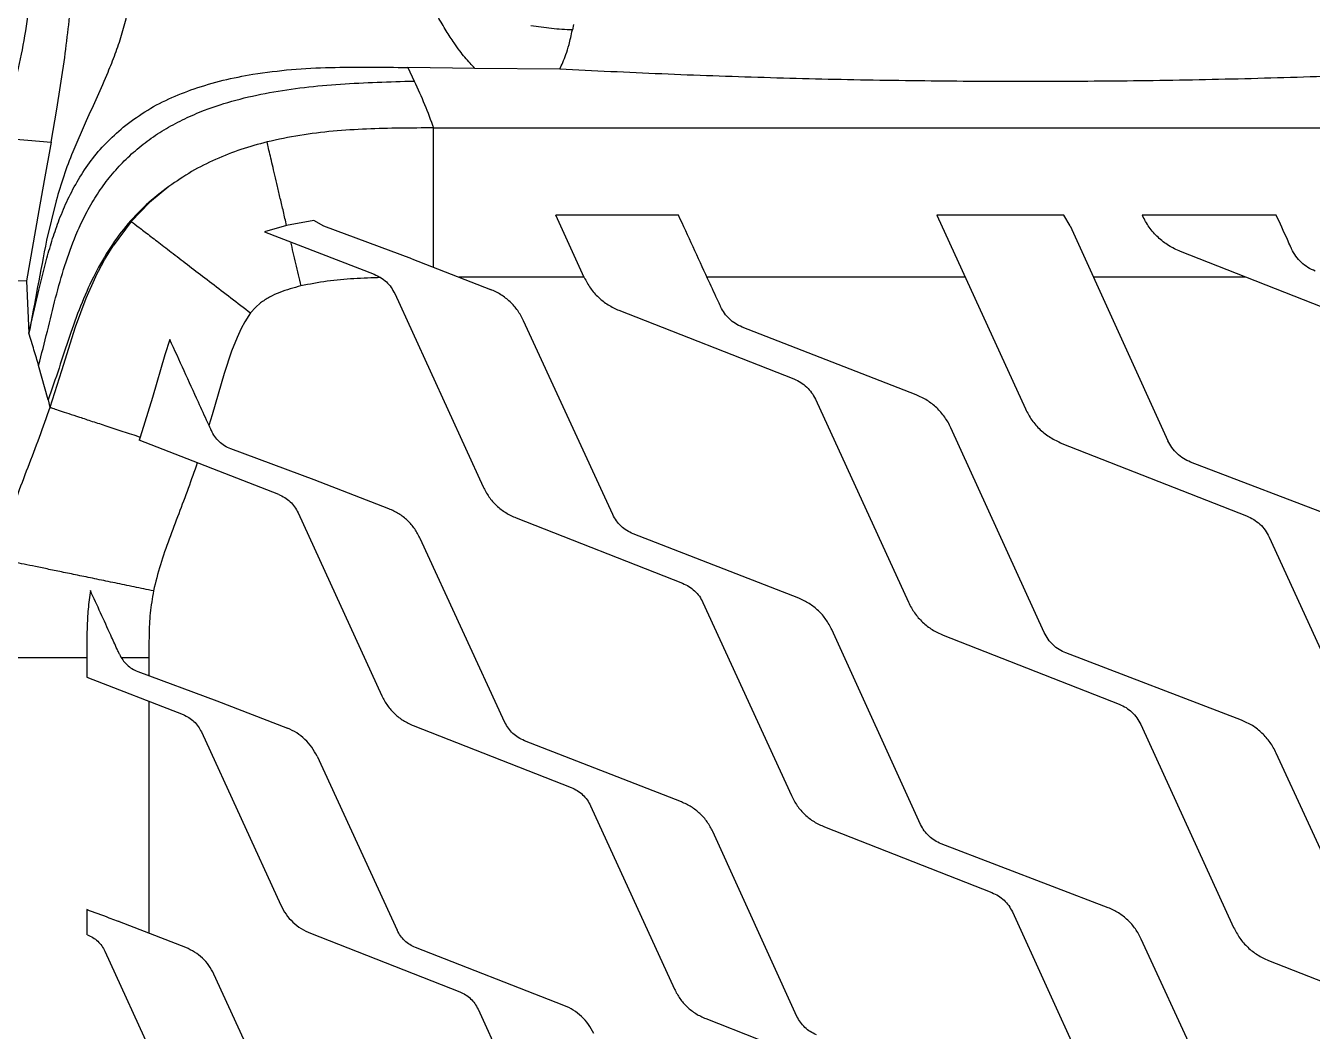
# Model space of a CAD drawing. Extents: x 1076 to 1148, y 508 to 635.
# Drawn here: x 1083.63 to 1099.85, y 548.12 to 560.8 of the extents above; entities that cross this region are included whole.
import ezdxf

# ---------------------------------------------------------------- set-up
doc = ezdxf.new("R2010")
doc.units = 0
doc.header["$MEASUREMENT"] = 0
doc.layers.add('1', color=4, linetype='Continuous')

# ---------------------------------------------------------------- blocks, each defined once
blk = doc.blocks.new('2026 TX')
at = {"layer": '1', "color": 3}
for p, q in [((14.775, 41.018), (14.762, 40.948)), ((8.264, 39.949), (8.363, 40.6)), ((12.689, 40.475), (12.768, 40.304)), ((12.689, 40.475), (12.689, 40.475)), ((13.534, 40.464), (12.689, 40.475)), ((14.603, 40.454), (13.534, 40.464)), ((8.191, 39.535), (8.264, 39.949)), ((8.632, 39.803), (8.464, 39.412)), ((7.551, 39.586), (8.191, 39.535)), ((13.013, 39.712), (31.048, 39.712)), ((8.191, 39.535), (8.103, 39.049)), ((8.103, 39.049), (8.035, 38.67)), ((9.673, 38.972), (9.43, 38.771)), ((9.677, 38.975), (9.673, 38.972)), ((8.254, 38.795), (8.133, 38.296)), ((9.43, 38.771), (9.202, 38.533)), ((8.035, 38.67), (7.879, 37.783)), ((16.099, 38.614), (14.552, 38.614)), ((14.912, 37.827), (14.552, 38.614)), ((20.958, 38.614), (19.355, 38.614)), ((19.355, 38.614), (20.474, 36.169)), ((21.036, 38.478), (20.958, 38.614)), ((23.636, 38.614), (21.946, 38.614)), ((21.949, 38.608), (21.946, 38.614)), ((9.202, 38.533), (8.972, 38.227)), ((11.16, 38.483), (10.883, 38.404)), ((11.501, 38.546), (11.16, 38.483)), ((11.627, 38.473), (11.501, 38.546)), ((12.738, 38.063), (11.627, 38.473)), ((21.036, 38.478), (22.271, 35.768)), ((10.883, 38.404), (12.265, 37.867)), ((8.862, 38.048), (8.972, 38.227)), ((24.867, 37.196), (22.43, 38.153)), ((8.038, 37.668), (8.138, 38.071)), ((8.75, 37.835), (8.862, 38.048)), ((12.738, 38.063), (13.729, 37.676)), ((7.038, 37.792), (7.879, 37.783)), ((8.75, 37.835), (8.629, 37.562)), ((14.91, 37.83), (13.334, 37.83)), ((19.713, 37.83), (16.46, 37.83)), ((23.252, 37.83), (21.331, 37.83)), ((7.879, 37.783), (7.912, 37.124)), ((7.912, 37.124), (8.038, 37.668)), ((8.629, 37.562), (8.495, 37.2)), ((10.829, 37.505), (10.767, 37.449)), ((12.522, 37.623), (13.637, 35.188)), ((10.706, 37.379), (10.632, 37.267)), ((10.767, 37.449), (10.706, 37.379)), ((15.35, 37.413), (17.556, 36.547)), ((8.495, 37.2), (8.32, 36.648)), ((10.588, 37.185), (10.535, 37.071)), ((10.632, 37.267), (10.588, 37.185)), ((15.272, 34.838), (14.147, 37.281)), ((19.096, 36.347), (16.902, 37.202)), ((9.688, 37.043), (9.626, 36.85)), ((10.535, 37.071), (10.467, 36.896)), ((9.626, 36.85), (9.468, 36.314)), ((10.467, 36.896), (10.374, 36.618)), ((8.154, 36.282), (8.034, 36.718)), ((8.32, 36.648), (8.175, 36.189)), ((10.374, 36.618), (10.22, 36.095)), ((8.154, 36.282), (8.175, 36.189)), ((8.175, 36.189), (8.175, 36.189)), ((9.468, 36.314), (9.315, 35.814)), ((17.827, 36.291), (18.998, 33.731)), ((10.22, 36.095), (10.181, 35.961)), ((20.712, 33.348), (19.535, 35.932)), ((9.315, 35.814), (9.302, 35.774)), ((11.06, 35.09), (9.302, 35.774)), ((20.933, 35.735), (23.262, 34.821)), ((11.509, 35.276), (10.455, 35.665)), ((24.877, 34.611), (22.555, 35.499)), ((12.449, 34.91), (11.509, 35.276)), ((11.304, 34.86), (12.361, 32.55)), ((14.054, 34.795), (16.151, 33.971)), ((17.616, 33.781), (15.529, 34.594)), ((23.546, 34.553), (24.775, 31.867)), ((13.912, 32.217), (12.845, 34.535)), ((16.409, 33.728), (17.523, 31.293)), ((19.153, 30.929), (18.033, 33.386)), ((19.437, 33.317), (21.657, 32.446)), ((23.196, 32.245), (20.983, 33.092)), ((8.64, 33.031), (8.64, 32.787)), ((9.424, 33.031), (9.424, 32.806)), ((8.64, 32.787), (9.855, 32.314)), ((9.283, 32.858), (10.28, 32.49)), ((9.424, 32.482), (9.423, 29.558)), ((10.28, 32.49), (11.169, 32.143)), ((12.757, 32.176), (14.747, 31.395)), ((21.927, 32.19), (23.099, 29.63)), ((10.086, 32.096), (11.086, 29.911)), ((16.136, 31.214), (14.157, 31.986)), ((24.818, 29.261), (23.635, 31.83)), ((11.544, 31.789), (12.553, 29.597)), ((14.991, 31.164), (16.048, 28.854)), ((17.594, 28.509), (16.532, 30.84)), ((17.94, 30.899), (20.051, 30.07)), ((21.516, 29.88), (19.411, 30.685)), ((8.64, 29.855), (8.64, 29.542)), ((9.889, 29.377), (9.051, 29.703)), ((20.309, 29.827), (21.423, 27.392)), ((8.65, 29.538), (8.64, 29.542)), ((11.46, 29.558), (13.342, 28.819)), ((14.656, 28.648), (12.784, 29.378)), ((23.058, 27.041), (21.933, 29.485)), ((8.868, 29.332), (9.811, 27.273)), ((23.538, 29.216), (25.743, 28.35)), ((11.193, 26.976), (10.242, 29.043)), ((13.573, 28.601), (14.573, 26.416)), ((16.444, 28.481), (18.446, 27.695))]:
    blk.add_line(p, q, dxfattribs=at)
for points, knots in [([(7.937, 41.417), (7.915, 41.256), (7.872, 40.932), (7.78, 40.465), (7.671, 40.014), (7.591, 39.729), (7.551, 39.586)], [0, 0, 0, 0, 0.249985, 0.499976, 0.749971, 1, 1, 1, 1]), ([(8.363, 40.6), (8.381, 40.739), (8.415, 41.016), (8.441, 41.284), (8.454, 41.418)], [0, 0, 0, 0, 0.499977, 1, 1, 1, 1]), ([(9.139, 41.115), (9.119, 41.036), (9.078, 40.878), (8.998, 40.642), (8.935, 40.488), (8.904, 40.411)], [0, 0, 0, 0, 0.333284, 0.666614, 1, 1, 1, 1]), ([(13.271, 40.784), (13.239, 40.834), (13.173, 40.932), (13.102, 41.055), (13.067, 41.116)], [0, 0, 0, 0, 0.499972, 1, 1, 1, 1]), ([(14.762, 40.948), (14.674, 40.952), (14.499, 40.961), (14.326, 40.988), (14.239, 41.002)], [0, 0, 0, 0, 0.5001, 1, 1, 1, 1]), ([(14.603, 40.454), (14.616, 40.481), (14.642, 40.537), (14.681, 40.635), (14.715, 40.742), (14.742, 40.848), (14.755, 40.915), (14.762, 40.948)], [0, 0, 0, 0, 0.240039, 0.482801, 0.721985, 0.862348, 1, 1, 1, 1]), ([(13.407, 40.603), (13.386, 40.629), (13.343, 40.681), (13.295, 40.75), (13.271, 40.784)], [0, 0, 0, 0, 0.500058, 1, 1, 1, 1]), ([(13.534, 40.464), (13.514, 40.485), (13.473, 40.526), (13.429, 40.578), (13.407, 40.603)], [0, 0, 0, 0, 0.500069, 1, 1, 1, 1]), ([(8.904, 40.411), (8.86, 40.309), (8.773, 40.105), (8.679, 39.903), (8.632, 39.803)], [0, 0, 0, 0, 0.5, 1, 1, 1, 1]), ([(9.994, 40.207), (10.115, 40.245), (10.358, 40.322), (10.61, 40.367), (10.736, 40.39)], [0, 0, 0, 0, 0.499962, 1, 1, 1, 1]), ([(10.736, 40.39), (10.898, 40.412), (11.22, 40.457), (11.71, 40.478), (12.199, 40.482), (12.526, 40.477), (12.689, 40.475)], [0, 0, 0, 0, 0.249982, 0.500004, 0.750025, 1, 1, 1, 1]), ([(26.357, 40.454), (25.921, 40.432), (25.049, 40.388), (23.734, 40.343), (22.415, 40.311), (21.094, 40.296), (19.779, 40.297), (18.474, 40.313), (17.179, 40.344), (15.887, 40.39), (15.031, 40.432), (14.603, 40.454)], [0, 0, 0, 0, 0.1119994, 0.2239992, 0.3359994, 0.4479999, 0.5600005, 0.670001, 0.7800011, 0.8900007, 1, 1, 1, 1]), ([(8.034, 36.718), (8.071, 36.861), (8.145, 37.145), (8.244, 37.567), (8.358, 37.973), (8.48, 38.317), (8.61, 38.6), (8.737, 38.826), (8.881, 39.037), (9.044, 39.231), (9.226, 39.408), (9.426, 39.568), (9.643, 39.709), (9.876, 39.832), (10.168, 39.957), (10.524, 40.071), (10.946, 40.164), (11.387, 40.228), (11.841, 40.268), (12.303, 40.291), (12.613, 40.3), (12.768, 40.304)], [0, 0, 0, 0, 0.068061, 0.134886, 0.199681, 0.26196, 0.302059, 0.341134, 0.379385, 0.417082, 0.454537, 0.492073, 0.529992, 0.56855, 0.607939, 0.668808, 0.731917, 0.797068, 0.863838, 0.931672, 1, 1, 1, 1]), ([(12.768, 40.304), (12.813, 40.206), (12.903, 40.009), (12.976, 39.811), (13.013, 39.712)], [0, 0, 0, 0, 0.499187, 1, 1, 1, 1]), ([(9.1, 39.722), (9.19, 39.789), (9.368, 39.923), (9.671, 40.084), (9.886, 40.166), (9.994, 40.207)], [0, 0, 0, 0, 0.3332939, 0.6666224, 1, 1, 1, 1]), ([(8.535, 39.062), (8.586, 39.143), (8.689, 39.303), (8.878, 39.526), (9.026, 39.656), (9.1, 39.722)], [0, 0, 0, 0, 0.3333647, 0.6666925, 1, 1, 1, 1]), ([(13.013, 39.712), (12.872, 39.712), (12.59, 39.711), (12.168, 39.701), (11.746, 39.674), (11.326, 39.626), (11.051, 39.566), (10.913, 39.536)], [0, 0, 0, 0, 0.200024, 0.400039, 0.600045, 0.800037, 1, 1, 1, 1]), ([(13.013, 37.956), (13.013, 38.053), (13.013, 38.246), (13.013, 38.526), (13.013, 38.79), (13.013, 39.034), (13.013, 39.253), (13.013, 39.442), (13.013, 39.601), (13.013, 39.675), (13.013, 39.712)], [0, 0, 0, 0, 0.125896, 0.250876, 0.375283, 0.499441, 0.623666, 0.748276, 0.873601, 1, 1, 1, 1]), ([(8.464, 39.412), (8.424, 39.311), (8.346, 39.107), (8.285, 38.899), (8.254, 38.795)], [0, 0, 0, 0, 0.499884, 1, 1, 1, 1]), ([(10.913, 39.536), (10.803, 39.506), (10.582, 39.446), (10.264, 39.321), (9.957, 39.168), (9.771, 39.039), (9.677, 38.975)], [0, 0, 0, 0, 0.250913, 0.50181, 0.750905, 1, 1, 1, 1]), ([(11.16, 38.483), (11.146, 38.542), (11.119, 38.659), (11.08, 38.823), (11.044, 38.977), (11.011, 39.119), (10.981, 39.247), (10.954, 39.36), (10.931, 39.459), (10.919, 39.51), (10.913, 39.536)], [0, 0, 0, 0, 0.124456, 0.248763, 0.373072, 0.497531, 0.622293, 0.747513, 0.873357, 1, 1, 1, 1]), ([(9.677, 38.975), (9.578, 38.9), (9.38, 38.748), (9.125, 38.473), (8.904, 38.166), (8.716, 37.828), (8.557, 37.464), (8.418, 37.08), (8.291, 36.683), (8.2, 36.416), (8.154, 36.282)], [0, 0, 0, 0, 0.1153773, 0.2313622, 0.3497098, 0.4717931, 0.5983189, 0.7291912, 0.863548, 1, 1, 1, 1]), ([(8.294, 38.558), (8.329, 38.644), (8.397, 38.816), (8.489, 38.98), (8.535, 39.062)], [0, 0, 0, 0, 0.500027, 1, 1, 1, 1]), ([(16.631, 37.459), (16.631, 37.459), (16.631, 37.459), (16.631, 37.459), (16.631, 37.459), (16.631, 37.459), (16.631, 37.459), (16.631, 37.459), (16.63, 37.461), (16.626, 37.47), (16.611, 37.501), (16.558, 37.617), (16.384, 37.994), (16.222, 38.347), (16.099, 38.614)], [0, 0, 0, 0, 0, 0.000001, 0.000006, 0.000022, 0.000088, 0.000353, 0.001404, 0.005559, 0.021796, 0.083656, 0.306417, 1, 1, 1, 1]), ([(22.43, 38.153), (22.378, 38.177), (22.275, 38.224), (22.142, 38.33), (22.028, 38.457), (21.975, 38.557), (21.949, 38.608)], [0, 0, 0, 0, 0.250885, 0.499881, 0.74894, 1, 1, 1, 1]), ([(23.83, 38.188), (23.83, 38.188), (23.83, 38.188), (23.83, 38.188), (23.83, 38.188), (23.83, 38.188), (23.83, 38.188), (23.83, 38.188), (23.829, 38.191), (23.824, 38.201), (23.806, 38.239), (23.743, 38.379), (23.683, 38.511), (23.636, 38.614)], [0, 0, 0, 0, 0.000001, 0.000005, 0.000018, 0.000073, 0.000291, 0.001161, 0.00462, 0.01829, 0.071638, 0.274369, 1, 1, 1, 1]), ([(8.138, 38.071), (8.161, 38.153), (8.207, 38.317), (8.265, 38.478), (8.294, 38.558)], [0, 0, 0, 0, 0.500014, 1, 1, 1, 1]), ([(9.202, 38.533), (9.232, 38.51), (9.292, 38.464), (9.426, 38.361), (9.587, 38.238), (9.776, 38.093), (9.987, 37.931), (10.215, 37.756), (10.457, 37.571), (10.623, 37.443), (10.706, 37.379)], [0, 0, 0, 0, 0.126323, 0.251497, 0.37593, 0.5, 0.62407, 0.748503, 0.873677, 1, 1, 1, 1]), ([(8.133, 38.296), (8.095, 38.1), (8.02, 37.709), (7.948, 37.319), (7.912, 37.124)], [0, 0, 0, 0, 0.499995, 1, 1, 1, 1]), ([(11.208, 38.278), (11.229, 38.187), (11.272, 38.004), (11.316, 37.815), (11.338, 37.72)], [0, 0, 0, 0, 0.497935, 1, 1, 1, 1]), ([(24.128, 37.906), (24.096, 37.921), (24.032, 37.95), (23.949, 38.016), (23.879, 38.094), (23.846, 38.156), (23.83, 38.188)], [0, 0, 0, 0, 0.250899, 0.499892, 0.74894, 1, 1, 1, 1]), ([(12.347, 37.825), (12.234, 37.821), (12.009, 37.813), (11.671, 37.785), (11.449, 37.742), (11.338, 37.72)], [0, 0, 0, 0, 0.333356, 0.666775, 1, 1, 1, 1]), ([(12.265, 37.867), (12.292, 37.854), (12.347, 37.829), (12.419, 37.772), (12.48, 37.704), (12.508, 37.65), (12.522, 37.623)], [0, 0, 0, 0, 0.250875, 0.499871, 0.748933, 1, 1, 1, 1]), ([(14.912, 37.827), (14.936, 37.781), (14.984, 37.69), (15.088, 37.574), (15.209, 37.477), (15.303, 37.434), (15.35, 37.413)], [0, 0, 0, 0, 0.25107, 0.500127, 0.749119, 1, 1, 1, 1]), ([(11.338, 37.72), (11.249, 37.696), (11.114, 37.66), (10.944, 37.584), (10.867, 37.531), (10.829, 37.505)], [0, 0, 0, 0, 0.499988, 0.750099, 1, 1, 1, 1]), ([(14.147, 37.281), (14.124, 37.325), (14.078, 37.412), (13.979, 37.522), (13.864, 37.615), (13.774, 37.656), (13.729, 37.676)], [0, 0, 0, 0, 0.251069, 0.50012, 0.749109, 1, 1, 1, 1]), ([(16.902, 37.202), (16.873, 37.215), (16.815, 37.242), (16.74, 37.302), (16.676, 37.374), (16.646, 37.43), (16.631, 37.459)], [0, 0, 0, 0, 0.250885, 0.499879, 0.748935, 1, 1, 1, 1]), ([(8.034, 36.718), (8.015, 36.783), (7.975, 36.912), (7.933, 37.053), (7.912, 37.124)], [0, 0, 0, 0, 0.499391, 1, 1, 1, 1]), ([(10.211, 35.896), (10.211, 35.896), (10.211, 35.896), (10.211, 35.896), (10.211, 35.896), (10.211, 35.896), (10.211, 35.897), (10.21, 35.897), (10.209, 35.899), (10.206, 35.908), (10.191, 35.94), (10.138, 36.057), (9.967, 36.43), (9.808, 36.78), (9.688, 37.043)], [0, 0, 0, 0, 0, 0.000001, 0.000006, 0.000023, 0.000091, 0.000362, 0.001442, 0.005708, 0.022351, 0.085561, 0.311496, 1, 1, 1, 1]), ([(17.556, 36.547), (17.585, 36.534), (17.643, 36.507), (17.718, 36.447), (17.782, 36.376), (17.812, 36.32), (17.827, 36.291)], [0, 0, 0, 0, 0.250873, 0.49986, 0.748918, 1, 1, 1, 1]), ([(19.535, 35.932), (19.511, 35.978), (19.462, 36.069), (19.359, 36.185), (19.237, 36.282), (19.143, 36.325), (19.096, 36.347)], [0, 0, 0, 0, 0.251069, 0.50012, 0.749109, 1, 1, 1, 1]), ([(8.175, 36.189), (8.131, 36.062), (8.042, 35.808), (7.895, 35.431), (7.753, 35.053), (7.624, 34.67), (7.562, 34.408), (7.531, 34.277)], [0, 0, 0, 0, 0.1999891, 0.4000159, 0.6000387, 0.8000236, 1, 1, 1, 1]), ([(8.175, 36.189), (8.189, 36.184), (8.217, 36.175), (8.299, 36.148), (8.408, 36.112), (8.545, 36.067), (8.706, 36.014), (8.89, 35.954), (9.093, 35.887), (9.241, 35.838), (9.315, 35.814)], [0, 0, 0, 0, 0.127354, 0.253468, 0.378654, 0.503192, 0.627344, 0.751362, 0.875497, 1, 1, 1, 1]), ([(20.474, 36.169), (20.499, 36.121), (20.549, 36.026), (20.658, 35.904), (20.786, 35.803), (20.884, 35.758), (20.933, 35.735)], [0, 0, 0, 0, 0.25106, 0.500118, 0.749115, 1, 1, 1, 1]), ([(10.455, 35.665), (10.429, 35.677), (10.377, 35.701), (10.309, 35.755), (10.251, 35.82), (10.224, 35.871), (10.211, 35.896)], [0, 0, 0, 0, 0.250893, 0.49988, 0.748928, 1, 1, 1, 1]), ([(22.555, 35.499), (22.525, 35.513), (22.464, 35.541), (22.385, 35.604), (22.318, 35.679), (22.287, 35.738), (22.271, 35.768)], [0, 0, 0, 0, 0.250899, 0.499893, 0.74894, 1, 1, 1, 1]), ([(10.033, 35.49), (9.996, 35.382), (9.921, 35.167), (9.799, 34.848), (9.679, 34.528), (9.563, 34.207), (9.509, 33.985), (9.482, 33.875)], [0, 0, 0, 0, 0.200041, 0.400003, 0.600024, 0.800095, 1, 1, 1, 1]), ([(11.06, 35.09), (11.086, 35.078), (11.138, 35.054), (11.206, 35), (11.264, 34.936), (11.291, 34.885), (11.304, 34.86)], [0, 0, 0, 0, 0.250875, 0.499871, 0.748934, 1, 1, 1, 1]), ([(13.637, 35.188), (13.66, 35.145), (13.705, 35.058), (13.804, 34.948), (13.92, 34.856), (14.009, 34.815), (14.054, 34.795)], [0, 0, 0, 0, 0.25107, 0.500127, 0.749119, 1, 1, 1, 1]), ([(12.845, 34.535), (12.823, 34.577), (12.78, 34.659), (12.686, 34.764), (12.577, 34.852), (12.492, 34.89), (12.449, 34.91)], [0, 0, 0, 0, 0.251069, 0.50012, 0.749109, 1, 1, 1, 1]), ([(15.529, 34.594), (15.502, 34.607), (15.446, 34.632), (15.375, 34.689), (15.314, 34.757), (15.286, 34.811), (15.272, 34.838)], [0, 0, 0, 0, 0.250885, 0.499879, 0.748935, 1, 1, 1, 1]), ([(23.262, 34.821), (23.292, 34.807), (23.353, 34.779), (23.432, 34.717), (23.499, 34.642), (23.53, 34.583), (23.546, 34.553)], [0, 0, 0, 0, 0.25089, 0.499884, 0.748937, 1, 1, 1, 1]), ([(9.482, 33.875), (9.4, 33.892), (9.237, 33.925), (8.998, 33.975), (8.767, 34.022), (8.549, 34.067), (8.345, 34.109), (8.159, 34.147), (7.992, 34.182), (7.848, 34.211), (7.727, 34.236), (7.632, 34.256), (7.563, 34.27), (7.542, 34.274), (7.531, 34.277)], [0, 0, 0, 0, 0.0847851, 0.1687538, 0.2520953, 0.3349793, 0.4175638, 0.5, 0.5824362, 0.6650207, 0.7479047, 0.8312462, 0.9152149, 1, 1, 1, 1]), ([(16.151, 33.971), (16.179, 33.958), (16.234, 33.933), (16.305, 33.876), (16.366, 33.808), (16.395, 33.755), (16.409, 33.728)], [0, 0, 0, 0, 0.250872, 0.499858, 0.748917, 1, 1, 1, 1]), ([(8.686, 33.879), (8.676, 33.8), (8.655, 33.644), (8.645, 33.455), (8.642, 33.31), (8.64, 33.208), (8.64, 33.114), (8.64, 33.055), (8.64, 33.031)], [0, 0, 0, 0, 0.278817, 0.557378, 0.66689, 0.79137, 0.916561, 1, 1, 1, 1]), ([(9.052, 33.076), (9.052, 33.076), (9.052, 33.076), (9.052, 33.076), (9.052, 33.076), (9.052, 33.077), (9.052, 33.077), (9.051, 33.078), (9.049, 33.084), (9.039, 33.105), (9.004, 33.183), (8.884, 33.445), (8.772, 33.691), (8.686, 33.879)], [0, 0, 0, 0, 0.000001, 0.000005, 0.000021, 0.000084, 0.000334, 0.00133, 0.005276, 0.020738, 0.08003, 0.296746, 1, 1, 1, 1]), ([(9.482, 33.875), (9.466, 33.782), (9.434, 33.596), (9.424, 33.314), (9.424, 33.125), (9.424, 33.031)], [0, 0, 0, 0, 0.333241, 0.666599, 1, 1, 1, 1]), ([(18.033, 33.386), (18.01, 33.429), (17.965, 33.517), (17.866, 33.627), (17.75, 33.719), (17.661, 33.76), (17.616, 33.781)], [0, 0, 0, 0, 0.25107, 0.50012, 0.749109, 1, 1, 1, 1]), ([(18.998, 33.731), (19.023, 33.685), (19.071, 33.594), (19.174, 33.478), (19.296, 33.381), (19.39, 33.339), (19.437, 33.317)], [0, 0, 0, 0, 0.25106, 0.500118, 0.749115, 1, 1, 1, 1]), ([(20.983, 33.092), (20.954, 33.105), (20.896, 33.132), (20.821, 33.192), (20.757, 33.263), (20.727, 33.32), (20.712, 33.348)], [0, 0, 0, 0, 0.2509, 0.499893, 0.74894, 1, 1, 1, 1]), ([(8.64, 33.031), (8.559, 33.031), (8.397, 33.031), (8.176, 33.031), (7.977, 33.032), (7.804, 33.032), (7.66, 33.032), (7.547, 33.032), (7.466, 33.032), (7.443, 33.032), (7.431, 33.032)], [0, 0, 0, 0, 0.124521, 0.248627, 0.372593, 0.496685, 0.621178, 0.746353, 0.872514, 1, 1, 1, 1]), ([(9.052, 33.076), (9.065, 33.052), (9.09, 33.004), (9.145, 32.943), (9.209, 32.892), (9.258, 32.869), (9.283, 32.858)], [0, 0, 0, 0, 0.251072, 0.500121, 0.749108, 1, 1, 1, 1]), ([(9.424, 33.031), (9.365, 33.031), (9.249, 33.031), (9.133, 33.031), (9.076, 33.031)], [0, 0, 0, 0, 0.50182, 1, 1, 1, 1]), ([(12.361, 32.55), (12.383, 32.508), (12.427, 32.426), (12.52, 32.322), (12.63, 32.234), (12.714, 32.196), (12.757, 32.176)], [0, 0, 0, 0, 0.25107, 0.500127, 0.749119, 1, 1, 1, 1]), ([(21.657, 32.446), (21.686, 32.432), (21.744, 32.406), (21.819, 32.346), (21.883, 32.275), (21.912, 32.218), (21.927, 32.19)], [0, 0, 0, 0, 0.25089, 0.499884, 0.748937, 1, 1, 1, 1]), ([(9.855, 32.314), (9.88, 32.303), (9.929, 32.28), (9.993, 32.229), (10.048, 32.168), (10.073, 32.12), (10.086, 32.096)], [0, 0, 0, 0, 0.250876, 0.499872, 0.748934, 1, 1, 1, 1]), ([(11.544, 31.789), (11.523, 31.828), (11.482, 31.906), (11.393, 32.005), (11.29, 32.088), (11.209, 32.125), (11.169, 32.143)], [0, 0, 0, 0, 0.251068, 0.500119, 0.749109, 1, 1, 1, 1]), ([(14.157, 31.986), (14.13, 31.998), (14.078, 32.022), (14.01, 32.076), (13.952, 32.141), (13.926, 32.192), (13.912, 32.217)], [0, 0, 0, 0, 0.250885, 0.499879, 0.748935, 1, 1, 1, 1]), ([(23.635, 31.83), (23.611, 31.876), (23.563, 31.968), (23.459, 32.084), (23.338, 32.181), (23.244, 32.224), (23.196, 32.245)], [0, 0, 0, 0, 0.251069, 0.50012, 0.749108, 1, 1, 1, 1]), ([(14.747, 31.395), (14.773, 31.383), (14.825, 31.359), (14.893, 31.305), (14.951, 31.241), (14.977, 31.19), (14.991, 31.164)], [0, 0, 0, 0, 0.250873, 0.49986, 0.748918, 1, 1, 1, 1]), ([(16.532, 30.84), (16.51, 30.881), (16.467, 30.964), (16.373, 31.069), (16.263, 31.156), (16.178, 31.195), (16.136, 31.214)], [0, 0, 0, 0, 0.25107, 0.50012, 0.749109, 1, 1, 1, 1]), ([(17.523, 31.293), (17.546, 31.249), (17.592, 31.162), (17.691, 31.052), (17.806, 30.96), (17.895, 30.919), (17.94, 30.899)], [0, 0, 0, 0, 0.2510597, 0.5001177, 0.7491146, 1, 1, 1, 1]), ([(19.411, 30.685), (19.383, 30.698), (19.328, 30.723), (19.257, 30.78), (19.196, 30.848), (19.167, 30.902), (19.153, 30.929)], [0, 0, 0, 0, 0.2508989, 0.4998922, 0.7489402, 1, 1, 1, 1]), ([(20.051, 30.07), (20.079, 30.057), (20.134, 30.032), (20.206, 29.975), (20.266, 29.908), (20.295, 29.854), (20.309, 29.827)], [0, 0, 0, 0, 0.250889, 0.499883, 0.748936, 1, 1, 1, 1]), ([(9.051, 29.703), (9.051, 29.703), (9.051, 29.703), (9.051, 29.703), (9.05, 29.703), (9.05, 29.703), (9.05, 29.704), (9.05, 29.704), (9.047, 29.705), (9.035, 29.709), (8.994, 29.724), (8.86, 29.774), (8.735, 29.82), (8.64, 29.855)], [0, 0, 0, 0, 0.000001, 0.000005, 0.000022, 0.000088, 0.00035, 0.001393, 0.005517, 0.021638, 0.083115, 0.304973, 1, 1, 1, 1]), ([(11.086, 29.911), (11.107, 29.872), (11.148, 29.794), (11.236, 29.695), (11.34, 29.613), (11.42, 29.576), (11.46, 29.558)], [0, 0, 0, 0, 0.2510706, 0.5001278, 0.7491196, 1, 1, 1, 1]), ([(21.933, 29.485), (21.911, 29.529), (21.865, 29.616), (21.766, 29.726), (21.65, 29.819), (21.561, 29.859), (21.516, 29.88)], [0, 0, 0, 0, 0.251069, 0.50012, 0.749108, 1, 1, 1, 1]), ([(8.65, 29.538), (8.674, 29.527), (8.72, 29.506), (8.781, 29.457), (8.832, 29.4), (8.856, 29.355), (8.868, 29.332)], [0, 0, 0, 0, 0.250875, 0.49987, 0.748932, 1, 1, 1, 1]), ([(12.784, 29.378), (12.759, 29.389), (12.71, 29.412), (12.646, 29.463), (12.591, 29.524), (12.566, 29.572), (12.553, 29.597)], [0, 0, 0, 0, 0.250885, 0.499879, 0.748935, 1, 1, 1, 1]), ([(23.099, 29.63), (23.123, 29.584), (23.171, 29.492), (23.275, 29.377), (23.397, 29.28), (23.49, 29.237), (23.538, 29.216)], [0, 0, 0, 0, 0.251063, 0.500118, 0.749113, 1, 1, 1, 1]), ([(10.242, 29.043), (10.223, 29.08), (10.184, 29.153), (10.1, 29.247), (10.003, 29.325), (9.927, 29.359), (9.889, 29.377)], [0, 0, 0, 0, 0.251069, 0.500121, 0.74911, 1, 1, 1, 1]), ([(13.342, 28.819), (13.367, 28.808), (13.416, 28.785), (13.48, 28.734), (13.535, 28.673), (13.56, 28.625), (13.573, 28.601)], [0, 0, 0, 0, 0.250873, 0.499859, 0.748918, 1, 1, 1, 1]), ([(16.048, 28.854), (16.07, 28.813), (16.113, 28.731), (16.207, 28.626), (16.316, 28.539), (16.401, 28.5), (16.444, 28.481)], [0, 0, 0, 0, 0.25106, 0.500118, 0.749115, 1, 1, 1, 1]), ([(15.031, 28.294), (15.01, 28.333), (14.969, 28.411), (14.88, 28.51), (14.777, 28.593), (14.696, 28.63), (14.656, 28.648)], [0, 0, 0, 0, 0.251069, 0.50012, 0.749109, 1, 1, 1, 1]), ([(17.839, 28.278), (17.812, 28.29), (17.76, 28.314), (17.692, 28.368), (17.634, 28.433), (17.608, 28.484), (17.594, 28.509)], [0, 0, 0, 0, 0.250899, 0.499893, 0.74894, 1, 1, 1, 1])]:
    blk.add_open_spline(points, degree=3, knots=knots, dxfattribs=at)

msp = doc.modelspace()

# ---------------------------------------------------------------- block references
at = {"layer": '1'}
msp.add_blockref('2026 TX', (1075.762, 519.794), dxfattribs=at)

doc.saveas('drawing.dxf')
